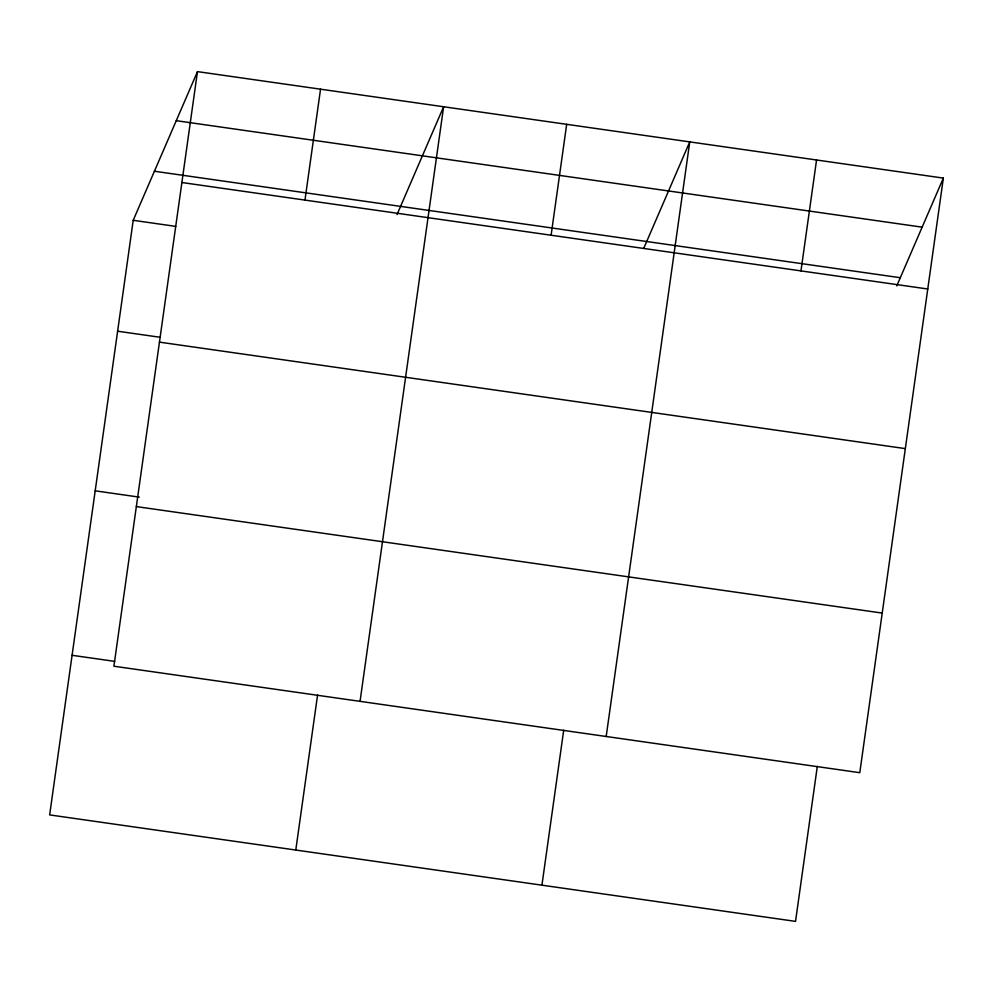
<?xml version="1.0" encoding="UTF-8"?>
<svg xmlns="http://www.w3.org/2000/svg" width="993" height="993" viewBox="0 0 993 993"><rect width="100%" height="100%" fill="white"/><g stroke="black" fill="none" stroke-linecap="round" stroke-linejoin="round"><path stroke-width="1.49" d="M197.47 71.62L113.91 666.216L859.789 772.691L943.35 178.095L197.47 71.62L133.211 220.309L49.65 814.905L795.53 921.38L817.313 766.373M304.963 200.089L320.54 89.184M295.79 850.045L317.574 695.026M360.049 701.356L443.61 106.76L397.026 214.562M551.103 235.229L566.68 124.324M541.93 885.185L563.714 730.165M606.189 736.483L689.75 141.887L643.749 248.337M800.966 270.903L816.556 159.997M896.766 285.897L943.35 178.095M176.27 120.687L922.149 227.161M154.424 171.243L900.291 277.717M181.893 182.526L927.76 289M133.211 220.309L175.761 226.379M117.633 331.215L160.171 337.285M159.451 342.138L905.331 448.613M95.191 490.827L139.256 497.121M136.339 506.591L882.218 613.078M72.079 655.293L114.629 661.363"/></g></svg>
